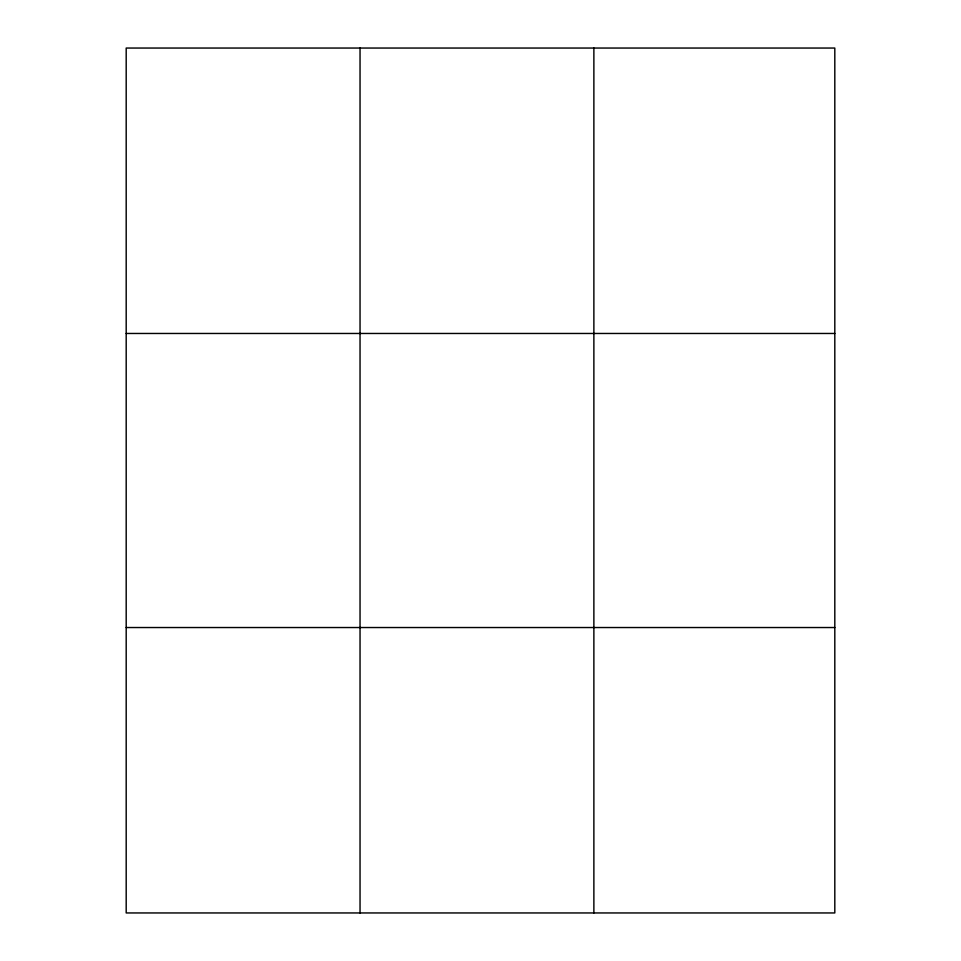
<?xml version="1.0" encoding="UTF-8"?>
<svg xmlns="http://www.w3.org/2000/svg" width="961" height="961" viewBox="0 0 961 961"><rect width="100%" height="100%" fill="white"/><g stroke="black" fill="none" stroke-linecap="round" stroke-linejoin="round"><path stroke-width="1.44" d="M360.039 912.95L360.039 48.05M593.874 912.95L593.874 48.05M834.809 627.533L834.809 912.95L126.191 912.95L126.191 48.05L834.809 48.05L834.809 627.533L126.191 627.533M126.191 333.467L834.809 333.467"/></g></svg>
